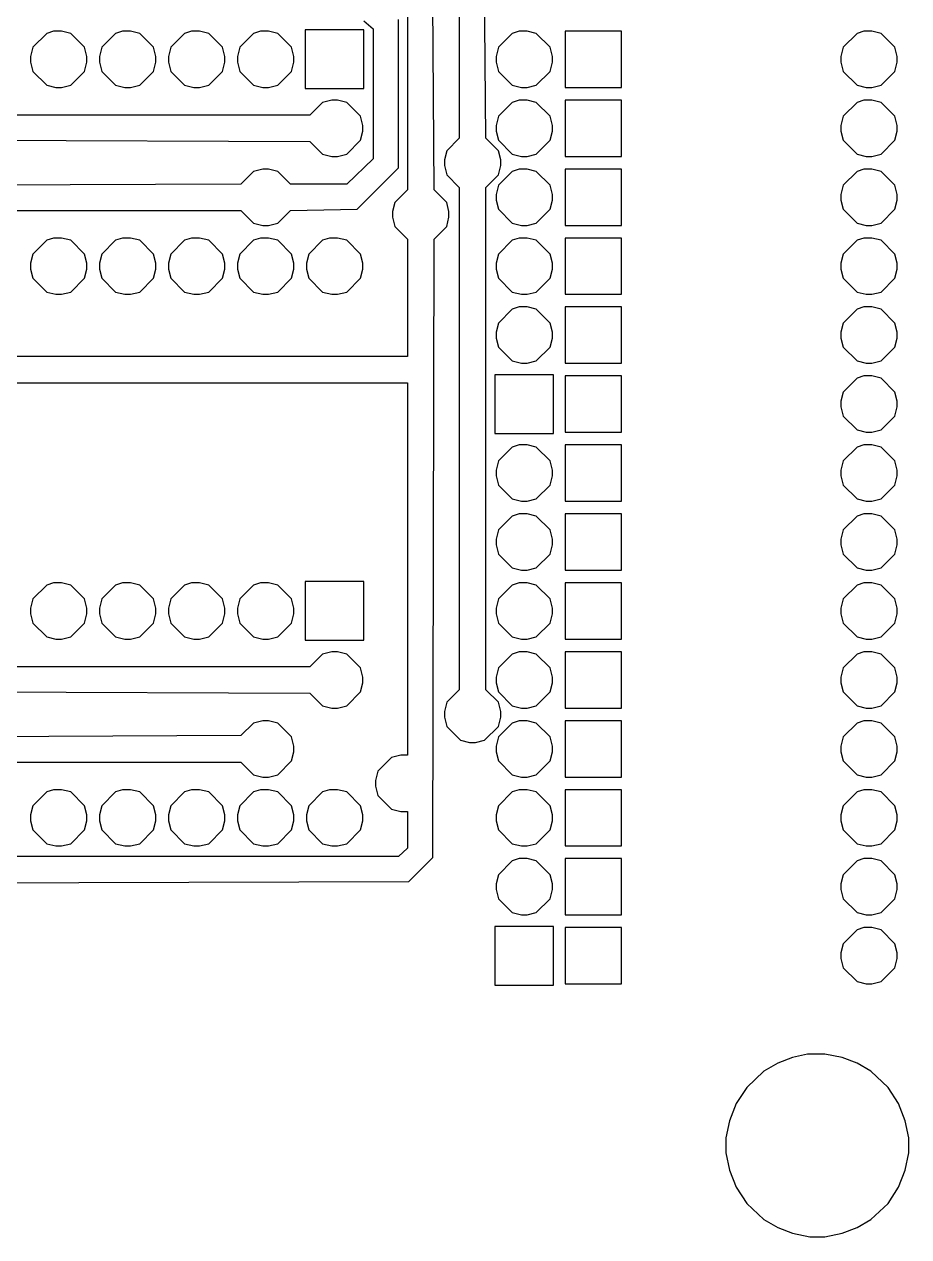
# Model space of a CAD drawing. Header units: millimetres. Extents: x 2 to 82, y 1 to 183.
# Drawn here: x 49.55 to 82.13, y 0.89 to 45.55 of the extents above; entities that cross this region are included whole.
import ezdxf

# ---------------------------------------------------------------- set-up
doc = ezdxf.new("R2010")
doc.units = ezdxf.units.MM
doc.layers.add('Default', color=70, linetype='Continuous')

msp = doc.modelspace()

# ---------------------------------------------------------------- linework, layer by layer
at = {"layer": 'Default'}
for points in [[(65.574333, 46.651333), (65.574333, 41.359667), (65.108667, 40.894), (65.024, 40.555333), (65.024, 40.343667), (65.108667, 40.005), (65.574333, 39.539333), (65.574333, 21.039667), (65.108667, 20.574), (65.024, 20.235333), (65.024, 20.023667), (65.108667, 19.685), (65.616667, 19.177), (65.955333, 19.092333), (66.167, 19.092333), (66.505667, 19.177), (67.013667, 19.685), (67.098333, 20.023667), (67.098333, 20.235333), (67.013667, 20.574), (66.548, 21.039667), (66.548, 39.539333), (67.013667, 40.005), (67.098333, 40.343667), (67.098333, 40.555333), (67.013667, 40.894), (66.548, 41.359667), (66.505667, 46.99)], [(63.669333, 46.016333), (63.669333, 39.454667), (63.203667, 38.989), (63.119, 38.650333), (63.119, 38.438667), (63.203667, 38.1), (63.669333, 37.634333), (63.669333, 33.316333), (41.571333, 33.316333)], [(47.498, 13.927667), (63.711667, 13.97), (64.600667, 14.859), (64.643, 37.634333), (65.108667, 38.1), (65.193333, 38.438667), (65.193333, 38.650333), (65.108667, 38.989), (64.643, 39.454667), (64.600667, 46.355)], [(62.060667, 45.677667), (62.399333, 45.381333), (62.399333, 40.597667), (61.425667, 39.666333), (59.351333, 39.666333), (58.885667, 40.132), (58.547, 40.216667), (58.335333, 40.216667), (57.996667, 40.132), (57.531, 39.666333), (48.090667, 39.624)], [(48.471667, 38.692667), (57.531, 38.692667), (57.996667, 38.227), (58.335333, 38.142333), (58.547, 38.142333), (58.885667, 38.227), (59.351333, 38.692667), (61.806667, 38.735), (63.330667, 40.259), (63.330667, 45.72)], [(50.630667, 45.296667), (50.630667, 45.296667), (50.376667, 45.212), (49.868667, 44.704), (49.784, 44.365333), (49.784, 44.153667), (49.868667, 43.815), (50.376667, 43.307), (50.715333, 43.222333), (50.927, 43.222333), (51.265667, 43.307), (51.773667, 43.815), (51.858333, 44.153667), (51.858333, 44.365333), (51.773667, 44.704), (51.265667, 45.212), (50.927, 45.296667), (50.630667, 45.296667)], [(53.170667, 45.296667), (53.170667, 45.296667), (52.916667, 45.212), (52.408667, 44.704), (52.324, 44.365333), (52.324, 44.153667), (52.408667, 43.815), (52.916667, 43.307), (53.255333, 43.222333), (53.467, 43.222333), (53.805667, 43.307), (54.313667, 43.815), (54.398333, 44.153667), (54.398333, 44.365333), (54.313667, 44.704), (53.805667, 45.212), (53.467, 45.296667), (53.170667, 45.296667)], [(55.710667, 45.296667), (55.710667, 45.296667), (55.456667, 45.212), (54.948667, 44.704), (54.864, 44.365333), (54.864, 44.153667), (54.948667, 43.815), (55.456667, 43.307), (55.795333, 43.222333), (56.007, 43.222333), (56.345667, 43.307), (56.853667, 43.815), (56.938333, 44.153667), (56.938333, 44.365333), (56.853667, 44.704), (56.345667, 45.212), (56.007, 45.296667), (55.710667, 45.296667)], [(58.250667, 45.296667), (58.250667, 45.296667), (57.996667, 45.212), (57.488667, 44.704), (57.404, 44.365333), (57.404, 44.153667), (57.488667, 43.815), (57.996667, 43.307), (58.335333, 43.222333), (58.547, 43.222333), (58.885667, 43.307), (59.393667, 43.815), (59.478333, 44.153667), (59.478333, 44.365333), (59.393667, 44.704), (58.885667, 45.212), (58.547, 45.296667), (58.250667, 45.296667)], [(59.901667, 45.339), (59.901667, 45.339), (59.901667, 43.18), (62.060667, 43.18), (62.060667, 45.339), (59.901667, 45.339)], [(67.775667, 45.296667), (67.775667, 45.296667), (67.521667, 45.212), (67.013667, 44.704), (66.929, 44.365333), (66.929, 44.153667), (67.013667, 43.815), (67.521667, 43.307), (67.860333, 43.222333), (68.072, 43.222333), (68.410667, 43.307), (68.918667, 43.815), (69.003333, 44.153667), (69.003333, 44.365333), (68.918667, 44.704), (68.410667, 45.212), (68.072, 45.296667), (67.775667, 45.296667)], [(69.469, 45.296667), (69.469, 45.296667), (69.469, 43.222333), (71.543333, 43.222333), (71.543333, 45.296667), (69.469, 45.296667)], [(80.475667, 45.296667), (80.475667, 45.296667), (80.221667, 45.212), (79.713667, 44.704), (79.629, 44.365333), (79.629, 44.153667), (79.713667, 43.815), (80.221667, 43.307), (80.560333, 43.222333), (80.772, 43.222333), (81.110667, 43.307), (81.618667, 43.815), (81.703333, 44.153667), (81.703333, 44.365333), (81.618667, 44.704), (81.110667, 45.212), (80.772, 45.296667), (80.475667, 45.296667)], [(48.090667, 41.275), (60.071, 41.232667), (60.536667, 40.767), (60.875333, 40.682333), (61.087, 40.682333), (61.425667, 40.767), (61.933667, 41.275), (62.018333, 41.613667), (62.018333, 41.825333), (61.933667, 42.164), (61.425667, 42.672), (61.087, 42.756667), (60.875333, 42.756667), (60.536667, 42.672), (60.071, 42.206333), (48.471667, 42.206333)], [(67.775667, 42.756667), (67.775667, 42.756667), (67.521667, 42.672), (67.013667, 42.164), (66.929, 41.825333), (66.929, 41.613667), (67.013667, 41.275), (67.521667, 40.767), (67.860333, 40.682333), (68.072, 40.682333), (68.410667, 40.767), (68.918667, 41.275), (69.003333, 41.613667), (69.003333, 41.825333), (68.918667, 42.164), (68.410667, 42.672), (68.072, 42.756667), (67.775667, 42.756667)], [(69.469, 42.756667), (69.469, 42.756667), (69.469, 40.682333), (71.543333, 40.682333), (71.543333, 42.756667), (69.469, 42.756667)], [(80.475667, 42.756667), (80.475667, 42.756667), (80.221667, 42.672), (79.713667, 42.164), (79.629, 41.825333), (79.629, 41.613667), (79.713667, 41.275), (80.221667, 40.767), (80.560333, 40.682333), (80.772, 40.682333), (81.110667, 40.767), (81.618667, 41.275), (81.703333, 41.613667), (81.703333, 41.825333), (81.618667, 42.164), (81.110667, 42.672), (80.772, 42.756667), (80.475667, 42.756667)], [(67.775667, 40.216667), (67.775667, 40.216667), (67.521667, 40.132), (67.013667, 39.624), (66.929, 39.285333), (66.929, 39.073667), (67.013667, 38.735), (67.521667, 38.227), (67.860333, 38.142333), (68.072, 38.142333), (68.410667, 38.227), (68.918667, 38.735), (69.003333, 39.073667), (69.003333, 39.285333), (68.918667, 39.624), (68.410667, 40.132), (68.072, 40.216667), (67.775667, 40.216667)], [(69.469, 40.216667), (69.469, 40.216667), (69.469, 38.142333), (71.543333, 38.142333), (71.543333, 40.216667), (69.469, 40.216667)], [(80.475667, 40.216667), (80.475667, 40.216667), (80.221667, 40.132), (79.713667, 39.624), (79.629, 39.285333), (79.629, 39.073667), (79.713667, 38.735), (80.221667, 38.227), (80.560333, 38.142333), (80.772, 38.142333), (81.110667, 38.227), (81.618667, 38.735), (81.703333, 39.073667), (81.703333, 39.285333), (81.618667, 39.624), (81.110667, 40.132), (80.772, 40.216667), (80.475667, 40.216667)], [(50.630667, 37.676667), (50.630667, 37.676667), (50.376667, 37.592), (49.868667, 37.084), (49.784, 36.745333), (49.784, 36.533667), (49.868667, 36.195), (50.376667, 35.687), (50.715333, 35.602333), (50.927, 35.602333), (51.265667, 35.687), (51.773667, 36.195), (51.858333, 36.533667), (51.858333, 36.745333), (51.773667, 37.084), (51.265667, 37.592), (50.927, 37.676667), (50.630667, 37.676667)], [(53.170667, 37.676667), (53.170667, 37.676667), (52.916667, 37.592), (52.408667, 37.084), (52.324, 36.745333), (52.324, 36.533667), (52.408667, 36.195), (52.916667, 35.687), (53.255333, 35.602333), (53.467, 35.602333), (53.805667, 35.687), (54.313667, 36.195), (54.398333, 36.533667), (54.398333, 36.745333), (54.313667, 37.084), (53.805667, 37.592), (53.467, 37.676667), (53.170667, 37.676667)], [(55.710667, 37.676667), (55.710667, 37.676667), (55.456667, 37.592), (54.948667, 37.084), (54.864, 36.745333), (54.864, 36.533667), (54.948667, 36.195), (55.456667, 35.687), (55.795333, 35.602333), (56.007, 35.602333), (56.345667, 35.687), (56.853667, 36.195), (56.938333, 36.533667), (56.938333, 36.745333), (56.853667, 37.084), (56.345667, 37.592), (56.007, 37.676667), (55.710667, 37.676667)], [(58.250667, 37.676667), (58.250667, 37.676667), (57.996667, 37.592), (57.488667, 37.084), (57.404, 36.745333), (57.404, 36.533667), (57.488667, 36.195), (57.996667, 35.687), (58.335333, 35.602333), (58.547, 35.602333), (58.885667, 35.687), (59.393667, 36.195), (59.478333, 36.533667), (59.478333, 36.745333), (59.393667, 37.084), (58.885667, 37.592), (58.547, 37.676667), (58.250667, 37.676667)], [(60.790667, 37.676667), (60.790667, 37.676667), (60.536667, 37.592), (60.028667, 37.084), (59.944, 36.745333), (59.944, 36.533667), (60.028667, 36.195), (60.536667, 35.687), (60.875333, 35.602333), (61.087, 35.602333), (61.425667, 35.687), (61.933667, 36.195), (62.018333, 36.533667), (62.018333, 36.745333), (61.933667, 37.084), (61.425667, 37.592), (61.087, 37.676667), (60.790667, 37.676667)], [(67.775667, 37.676667), (67.775667, 37.676667), (67.521667, 37.592), (67.013667, 37.084), (66.929, 36.745333), (66.929, 36.533667), (67.013667, 36.195), (67.521667, 35.687), (67.860333, 35.602333), (68.072, 35.602333), (68.410667, 35.687), (68.918667, 36.195), (69.003333, 36.533667), (69.003333, 36.745333), (68.918667, 37.084), (68.410667, 37.592), (68.072, 37.676667), (67.775667, 37.676667)], [(69.469, 37.676667), (69.469, 37.676667), (69.469, 35.602333), (71.543333, 35.602333), (71.543333, 37.676667), (69.469, 37.676667)], [(80.475667, 37.676667), (80.475667, 37.676667), (80.221667, 37.592), (79.713667, 37.084), (79.629, 36.745333), (79.629, 36.533667), (79.713667, 36.195), (80.221667, 35.687), (80.560333, 35.602333), (80.772, 35.602333), (81.110667, 35.687), (81.618667, 36.195), (81.703333, 36.533667), (81.703333, 36.745333), (81.618667, 37.084), (81.110667, 37.592), (80.772, 37.676667), (80.475667, 37.676667)], [(67.775667, 35.136667), (67.775667, 35.136667), (67.521667, 35.052), (67.013667, 34.544), (66.929, 34.205333), (66.929, 33.993667), (67.013667, 33.655), (67.521667, 33.147), (67.860333, 33.062333), (68.072, 33.062333), (68.410667, 33.147), (68.918667, 33.655), (69.003333, 33.993667), (69.003333, 34.205333), (68.918667, 34.544), (68.410667, 35.052), (68.072, 35.136667), (67.775667, 35.136667)], [(69.469, 35.136667), (69.469, 35.136667), (69.469, 33.062333), (71.543333, 33.062333), (71.543333, 35.136667), (69.469, 35.136667)], [(80.475667, 35.136667), (80.475667, 35.136667), (80.221667, 35.052), (79.713667, 34.544), (79.629, 34.205333), (79.629, 33.993667), (79.713667, 33.655), (80.221667, 33.147), (80.560333, 33.062333), (80.772, 33.062333), (81.110667, 33.147), (81.618667, 33.655), (81.703333, 33.993667), (81.703333, 34.205333), (81.618667, 34.544), (81.110667, 35.052), (80.772, 35.136667), (80.475667, 35.136667)], [(66.886667, 32.639), (66.886667, 32.639), (66.886667, 30.48), (69.045667, 30.48), (69.045667, 32.639), (66.886667, 32.639)], [(41.571333, 32.342667), (63.669333, 32.342667), (63.669333, 18.626667), (63.415333, 18.626667), (63.076667, 18.542), (62.568667, 18.034), (62.484, 17.695333), (62.484, 17.483667), (62.568667, 17.145), (63.076667, 16.637), (63.415333, 16.552333), (63.669333, 16.552333), (63.669333, 15.197667), (63.330667, 14.901333), (20.489333, 14.901333)], [(69.469, 32.596667), (69.469, 32.596667), (69.469, 30.522333), (71.543333, 30.522333), (71.543333, 32.596667), (69.469, 32.596667)], [(80.475667, 32.596667), (80.475667, 32.596667), (80.221667, 32.512), (79.713667, 32.004), (79.629, 31.665333), (79.629, 31.453667), (79.713667, 31.115), (80.221667, 30.607), (80.560333, 30.522333), (80.772, 30.522333), (81.110667, 30.607), (81.618667, 31.115), (81.703333, 31.453667), (81.703333, 31.665333), (81.618667, 32.004), (81.110667, 32.512), (80.772, 32.596667), (80.475667, 32.596667)], [(67.775667, 30.056667), (67.775667, 30.056667), (67.521667, 29.972), (67.013667, 29.464), (66.929, 29.125333), (66.929, 28.913667), (67.013667, 28.575), (67.521667, 28.067), (67.860333, 27.982333), (68.072, 27.982333), (68.410667, 28.067), (68.918667, 28.575), (69.003333, 28.913667), (69.003333, 29.125333), (68.918667, 29.464), (68.410667, 29.972), (68.072, 30.056667), (67.775667, 30.056667)], [(69.469, 30.056667), (69.469, 30.056667), (69.469, 27.982333), (71.543333, 27.982333), (71.543333, 30.056667), (69.469, 30.056667)], [(80.475667, 30.056667), (80.475667, 30.056667), (80.221667, 29.972), (79.713667, 29.464), (79.629, 29.125333), (79.629, 28.913667), (79.713667, 28.575), (80.221667, 28.067), (80.560333, 27.982333), (80.772, 27.982333), (81.110667, 28.067), (81.618667, 28.575), (81.703333, 28.913667), (81.703333, 29.125333), (81.618667, 29.464), (81.110667, 29.972), (80.772, 30.056667), (80.475667, 30.056667)], [(67.775667, 27.516667), (67.775667, 27.516667), (67.521667, 27.432), (67.013667, 26.924), (66.929, 26.585333), (66.929, 26.373667), (67.013667, 26.035), (67.521667, 25.527), (67.860333, 25.442333), (68.072, 25.442333), (68.410667, 25.527), (68.918667, 26.035), (69.003333, 26.373667), (69.003333, 26.585333), (68.918667, 26.924), (68.410667, 27.432), (68.072, 27.516667), (67.775667, 27.516667)], [(69.469, 27.516667), (69.469, 27.516667), (69.469, 25.442333), (71.543333, 25.442333), (71.543333, 27.516667), (69.469, 27.516667)], [(80.475667, 27.516667), (80.475667, 27.516667), (80.221667, 27.432), (79.713667, 26.924), (79.629, 26.585333), (79.629, 26.373667), (79.713667, 26.035), (80.221667, 25.527), (80.560333, 25.442333), (80.772, 25.442333), (81.110667, 25.527), (81.618667, 26.035), (81.703333, 26.373667), (81.703333, 26.585333), (81.618667, 26.924), (81.110667, 27.432), (80.772, 27.516667), (80.475667, 27.516667)], [(59.901667, 25.019), (59.901667, 25.019), (59.901667, 22.86), (62.060667, 22.86), (62.060667, 25.019), (59.901667, 25.019)], [(50.630667, 24.976667), (50.630667, 24.976667), (50.376667, 24.892), (49.868667, 24.384), (49.784, 24.045333), (49.784, 23.833667), (49.868667, 23.495), (50.376667, 22.987), (50.715333, 22.902333), (50.927, 22.902333), (51.265667, 22.987), (51.773667, 23.495), (51.858333, 23.833667), (51.858333, 24.045333), (51.773667, 24.384), (51.265667, 24.892), (50.927, 24.976667), (50.630667, 24.976667)], [(53.170667, 24.976667), (53.170667, 24.976667), (52.916667, 24.892), (52.408667, 24.384), (52.324, 24.045333), (52.324, 23.833667), (52.408667, 23.495), (52.916667, 22.987), (53.255333, 22.902333), (53.467, 22.902333), (53.805667, 22.987), (54.313667, 23.495), (54.398333, 23.833667), (54.398333, 24.045333), (54.313667, 24.384), (53.805667, 24.892), (53.467, 24.976667), (53.170667, 24.976667)], [(55.710667, 24.976667), (55.710667, 24.976667), (55.456667, 24.892), (54.948667, 24.384), (54.864, 24.045333), (54.864, 23.833667), (54.948667, 23.495), (55.456667, 22.987), (55.795333, 22.902333), (56.007, 22.902333), (56.345667, 22.987), (56.853667, 23.495), (56.938333, 23.833667), (56.938333, 24.045333), (56.853667, 24.384), (56.345667, 24.892), (56.007, 24.976667), (55.710667, 24.976667)], [(58.250667, 24.976667), (58.250667, 24.976667), (57.996667, 24.892), (57.488667, 24.384), (57.404, 24.045333), (57.404, 23.833667), (57.488667, 23.495), (57.996667, 22.987), (58.335333, 22.902333), (58.547, 22.902333), (58.885667, 22.987), (59.393667, 23.495), (59.478333, 23.833667), (59.478333, 24.045333), (59.393667, 24.384), (58.885667, 24.892), (58.547, 24.976667), (58.250667, 24.976667)], [(67.775667, 24.976667), (67.775667, 24.976667), (67.521667, 24.892), (67.013667, 24.384), (66.929, 24.045333), (66.929, 23.833667), (67.013667, 23.495), (67.521667, 22.987), (67.860333, 22.902333), (68.072, 22.902333), (68.410667, 22.987), (68.918667, 23.495), (69.003333, 23.833667), (69.003333, 24.045333), (68.918667, 24.384), (68.410667, 24.892), (68.072, 24.976667), (67.775667, 24.976667)], [(69.469, 24.976667), (69.469, 24.976667), (69.469, 22.902333), (71.543333, 22.902333), (71.543333, 24.976667), (69.469, 24.976667)], [(80.475667, 24.976667), (80.475667, 24.976667), (80.221667, 24.892), (79.713667, 24.384), (79.629, 24.045333), (79.629, 23.833667), (79.713667, 23.495), (80.221667, 22.987), (80.560333, 22.902333), (80.772, 22.902333), (81.110667, 22.987), (81.618667, 23.495), (81.703333, 23.833667), (81.703333, 24.045333), (81.618667, 24.384), (81.110667, 24.892), (80.772, 24.976667), (80.475667, 24.976667)], [(48.090667, 20.955), (60.071, 20.912667), (60.536667, 20.447), (60.875333, 20.362333), (61.087, 20.362333), (61.425667, 20.447), (61.933667, 20.955), (62.018333, 21.293667), (62.018333, 21.505333), (61.933667, 21.844), (61.425667, 22.352), (61.087, 22.436667), (60.875333, 22.436667), (60.536667, 22.352), (60.071, 21.886333), (48.471667, 21.886333)], [(67.775667, 22.436667), (67.775667, 22.436667), (67.521667, 22.352), (67.013667, 21.844), (66.929, 21.505333), (66.929, 21.293667), (67.013667, 20.955), (67.521667, 20.447), (67.860333, 20.362333), (68.072, 20.362333), (68.410667, 20.447), (68.918667, 20.955), (69.003333, 21.293667), (69.003333, 21.505333), (68.918667, 21.844), (68.410667, 22.352), (68.072, 22.436667), (67.775667, 22.436667)], [(69.469, 22.436667), (69.469, 22.436667), (69.469, 20.362333), (71.543333, 20.362333), (71.543333, 22.436667), (69.469, 22.436667)], [(80.475667, 22.436667), (80.475667, 22.436667), (80.221667, 22.352), (79.713667, 21.844), (79.629, 21.505333), (79.629, 21.293667), (79.713667, 20.955), (80.221667, 20.447), (80.560333, 20.362333), (80.772, 20.362333), (81.110667, 20.447), (81.618667, 20.955), (81.703333, 21.293667), (81.703333, 21.505333), (81.618667, 21.844), (81.110667, 22.352), (80.772, 22.436667), (80.475667, 22.436667)], [(48.471667, 18.372667), (57.531, 18.372667), (57.996667, 17.907), (58.335333, 17.822333), (58.547, 17.822333), (58.885667, 17.907), (59.393667, 18.415), (59.478333, 18.753667), (59.478333, 18.965333), (59.393667, 19.304), (58.885667, 19.812), (58.547, 19.896667), (58.335333, 19.896667), (57.996667, 19.812), (57.531, 19.346333), (48.090667, 19.304)], [(67.775667, 19.896667), (67.775667, 19.896667), (67.521667, 19.812), (67.013667, 19.304), (66.929, 18.965333), (66.929, 18.753667), (67.013667, 18.415), (67.521667, 17.907), (67.860333, 17.822333), (68.072, 17.822333), (68.410667, 17.907), (68.918667, 18.415), (69.003333, 18.753667), (69.003333, 18.965333), (68.918667, 19.304), (68.410667, 19.812), (68.072, 19.896667), (67.775667, 19.896667)], [(69.469, 19.896667), (69.469, 19.896667), (69.469, 17.822333), (71.543333, 17.822333), (71.543333, 19.896667), (69.469, 19.896667)], [(80.475667, 19.896667), (80.475667, 19.896667), (80.221667, 19.812), (79.713667, 19.304), (79.629, 18.965333), (79.629, 18.753667), (79.713667, 18.415), (80.221667, 17.907), (80.560333, 17.822333), (80.772, 17.822333), (81.110667, 17.907), (81.618667, 18.415), (81.703333, 18.753667), (81.703333, 18.965333), (81.618667, 19.304), (81.110667, 19.812), (80.772, 19.896667), (80.475667, 19.896667)], [(50.630667, 17.356667), (50.630667, 17.356667), (50.376667, 17.272), (49.868667, 16.764), (49.784, 16.425333), (49.784, 16.213667), (49.868667, 15.875), (50.376667, 15.367), (50.715333, 15.282333), (50.927, 15.282333), (51.265667, 15.367), (51.773667, 15.875), (51.858333, 16.213667), (51.858333, 16.425333), (51.773667, 16.764), (51.265667, 17.272), (50.927, 17.356667), (50.630667, 17.356667)], [(53.170667, 17.356667), (53.170667, 17.356667), (52.916667, 17.272), (52.408667, 16.764), (52.324, 16.425333), (52.324, 16.213667), (52.408667, 15.875), (52.916667, 15.367), (53.255333, 15.282333), (53.467, 15.282333), (53.805667, 15.367), (54.313667, 15.875), (54.398333, 16.213667), (54.398333, 16.425333), (54.313667, 16.764), (53.805667, 17.272), (53.467, 17.356667), (53.170667, 17.356667)], [(55.710667, 17.356667), (55.710667, 17.356667), (55.456667, 17.272), (54.948667, 16.764), (54.864, 16.425333), (54.864, 16.213667), (54.948667, 15.875), (55.456667, 15.367), (55.795333, 15.282333), (56.007, 15.282333), (56.345667, 15.367), (56.853667, 15.875), (56.938333, 16.213667), (56.938333, 16.425333), (56.853667, 16.764), (56.345667, 17.272), (56.007, 17.356667), (55.710667, 17.356667)], [(58.250667, 17.356667), (58.250667, 17.356667), (57.996667, 17.272), (57.488667, 16.764), (57.404, 16.425333), (57.404, 16.213667), (57.488667, 15.875), (57.996667, 15.367), (58.335333, 15.282333), (58.547, 15.282333), (58.885667, 15.367), (59.393667, 15.875), (59.478333, 16.213667), (59.478333, 16.425333), (59.393667, 16.764), (58.885667, 17.272), (58.547, 17.356667), (58.250667, 17.356667)], [(60.790667, 17.356667), (60.790667, 17.356667), (60.536667, 17.272), (60.028667, 16.764), (59.944, 16.425333), (59.944, 16.213667), (60.028667, 15.875), (60.536667, 15.367), (60.875333, 15.282333), (61.087, 15.282333), (61.425667, 15.367), (61.933667, 15.875), (62.018333, 16.213667), (62.018333, 16.425333), (61.933667, 16.764), (61.425667, 17.272), (61.087, 17.356667), (60.790667, 17.356667)], [(67.775667, 17.356667), (67.775667, 17.356667), (67.521667, 17.272), (67.013667, 16.764), (66.929, 16.425333), (66.929, 16.213667), (67.013667, 15.875), (67.521667, 15.367), (67.860333, 15.282333), (68.072, 15.282333), (68.410667, 15.367), (68.918667, 15.875), (69.003333, 16.213667), (69.003333, 16.425333), (68.918667, 16.764), (68.410667, 17.272), (68.072, 17.356667), (67.775667, 17.356667)], [(69.469, 17.356667), (69.469, 17.356667), (69.469, 15.282333), (71.543333, 15.282333), (71.543333, 17.356667), (69.469, 17.356667)], [(80.475667, 17.356667), (80.475667, 17.356667), (80.221667, 17.272), (79.713667, 16.764), (79.629, 16.425333), (79.629, 16.213667), (79.713667, 15.875), (80.221667, 15.367), (80.560333, 15.282333), (80.772, 15.282333), (81.110667, 15.367), (81.618667, 15.875), (81.703333, 16.213667), (81.703333, 16.425333), (81.618667, 16.764), (81.110667, 17.272), (80.772, 17.356667), (80.475667, 17.356667)], [(67.775667, 14.816667), (67.775667, 14.816667), (67.521667, 14.732), (67.013667, 14.224), (66.929, 13.885333), (66.929, 13.673667), (67.013667, 13.335), (67.521667, 12.827), (67.860333, 12.742333), (68.072, 12.742333), (68.410667, 12.827), (68.918667, 13.335), (69.003333, 13.673667), (69.003333, 13.885333), (68.918667, 14.224), (68.410667, 14.732), (68.072, 14.816667), (67.775667, 14.816667)], [(69.469, 14.816667), (69.469, 14.816667), (69.469, 12.742333), (71.543333, 12.742333), (71.543333, 14.816667), (69.469, 14.816667)], [(80.475667, 14.816667), (80.475667, 14.816667), (80.221667, 14.732), (79.713667, 14.224), (79.629, 13.885333), (79.629, 13.673667), (79.713667, 13.335), (80.221667, 12.827), (80.560333, 12.742333), (80.772, 12.742333), (81.110667, 12.827), (81.618667, 13.335), (81.703333, 13.673667), (81.703333, 13.885333), (81.618667, 14.224), (81.110667, 14.732), (80.772, 14.816667), (80.475667, 14.816667)], [(66.886667, 12.319), (66.886667, 12.319), (66.886667, 10.16), (69.045667, 10.16), (69.045667, 12.319), (66.886667, 12.319)], [(69.469, 12.276667), (69.469, 12.276667), (69.469, 10.202333), (71.543333, 10.202333), (71.543333, 12.276667), (69.469, 12.276667)], [(80.475667, 12.276667), (80.475667, 12.276667), (80.221667, 12.192), (79.713667, 11.684), (79.629, 11.345333), (79.629, 11.133667), (79.713667, 10.795), (80.221667, 10.287), (80.560333, 10.202333), (80.772, 10.202333), (81.110667, 10.287), (81.618667, 10.795), (81.703333, 11.133667), (81.703333, 11.345333), (81.618667, 11.684), (81.110667, 12.192), (80.772, 12.276667), (80.475667, 12.276667)], [(78.401333, 7.62), (78.401333, 7.62), (77.851, 7.493), (77.300667, 7.281333), (76.792667, 6.985), (76.157667, 6.392333), (75.776667, 5.799667), (75.522667, 5.164667), (75.395667, 4.529667), (75.395667, 3.979333), (75.522667, 3.344333), (75.776667, 2.709333), (76.157667, 2.116667), (76.792667, 1.524), (77.300667, 1.227667), (77.851, 1.016), (78.486, 0.889), (79.036333, 0.889), (79.671333, 1.016), (80.221667, 1.227667), (80.729667, 1.524), (81.364667, 2.116667), (81.745667, 2.709333), (81.999667, 3.344333), (82.126667, 3.979333), (82.126667, 4.529667), (81.999667, 5.164667), (81.745667, 5.799667), (81.364667, 6.392333), (80.729667, 6.985), (80.221667, 7.281333), (79.671333, 7.493), (79.036333, 7.62), (78.401333, 7.62)]]:
    msp.add_lwpolyline(points, dxfattribs=at)

doc.saveas('drawing.dxf')
